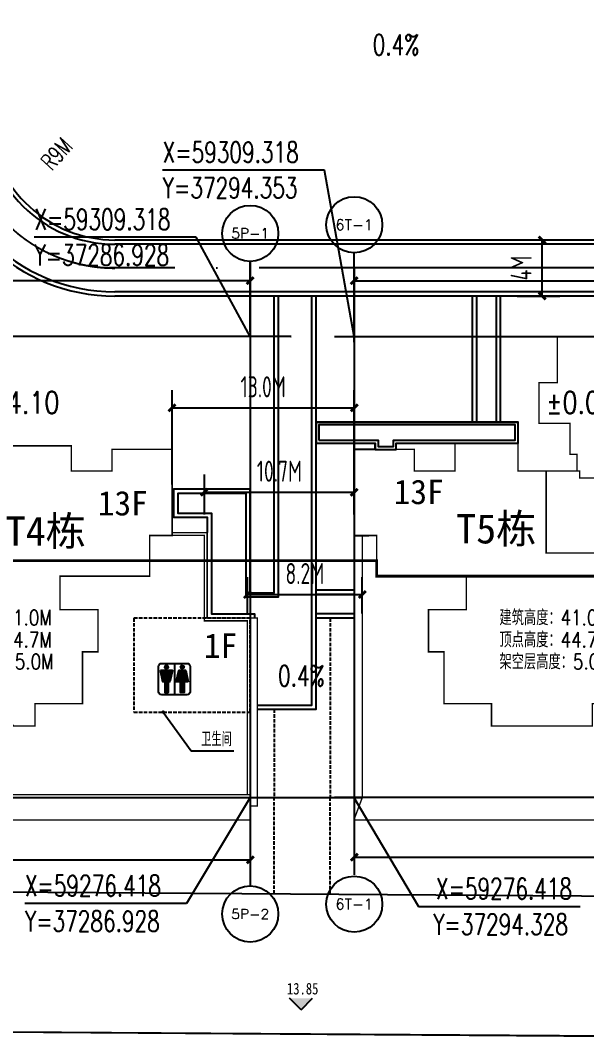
# Model space of a CAD drawing. Extents: x 37173252 to 74842692, y 59158332 to 118813339.
# Drawn here: x 37270520 to 37310942, y 59259071 to 59331882 of the extents above; entities that cross this region are included whole.
import ezdxf
from ezdxf.enums import TextEntityAlignment as Align

# ---------------------------------------------------------------- set-up
doc = ezdxf.new("R2010")
doc.units = 0
doc.header["$LTSCALE"] = 1000
doc.header["$MEASUREMENT"] = 0
for name, pattern in [('ACAD_ISO04W100', [30, 24, -3, 0, -3]), ('DASH', [0.35, 0.25, -0.1]), ('DOTE', [2.42, 2, -0.2, 0.02, -0.2])]:
    doc.linetypes.add(name, pattern=pattern)
for name, color, linetype in [('-1-500室外标高', 4, 'Continuous'), ('@YL', 2, 'Continuous'), ('Axis', 6, 'Continuous'), ('AXIS_TEXT', 7, 'Continuous'), ('DIM_COOR', 3, 'Continuous'), ('DIM_LEAD', 3, 'Continuous'), ('DIM_SYMB', 3, 'Continuous'), ('DL_道路中线_支路网_', 4, 'ACAD_ISO04W100'), ('DL_道路红线_干道网_', 6, 'Continuous'), ('DOTE', 16, 'Continuous'), ('PUB_DIM', 3, 'Continuous'), ('PUB_TEXT', 7, 'Continuous'), ('RMJM - P1 - P - 120-1$0$文字说明', 7, 'Continuous'), ('SHAPE', 161, 'Continuous'), ('YD_设施符号', 7, 'Continuous'), ('地下轮廓', 5, 'Continuous'), ('屋顶轮廓', 36, 'Continuous'), ('总图草图2013.08.27$0$花都地段2终极版总图、 - 副本$0$DL_道路红线_干道网_', 6, 'Continuous'), ('总图草图2013_08_27$0$花都地段2', 6, 'Continuous'), ('扑救面', 2, 'Continuous')]:
    doc.layers.add(name, color=color, linetype=linetype)
doc.styles.add('_TCH_AXIS', font='COMPLEX', dxfattribs={"bigfont": 'GBCBIG'})
doc.styles.add('_TCH_DIM', font='SIMPLEX', dxfattribs={"bigfont": 'GBCBIG'})
doc.styles.add('DIM_FONT', font='superos.shx', dxfattribs={"width": 0.8, "bigfont": 'haiwenzw.shx'})
doc.styles.add('DIMST', font='', dxfattribs={"width": 0.8})
doc.styles.add('RMJM - P1 - P - 120-1$0$RMJM_TEXT', font='arial.ttf', dxfattribs={"height": 2.5})
doc.styles.add('text_zheng', font='simplex.shx', dxfattribs={"width": 0.8, "bigfont": 'hztxt.shx'})
doc.styles.get('DIMST').set_extended_font_data('SimSun')
doc.dimstyles.new('DIMN500', dxfattribs={"dimscale": 5, "dimtxt": 300, "dimasz": 100, "dimexe": 250, "dimexo": 300, "dimgap": 150, "dimtad": 1, "dimdec": 0, "dimzin": 0, "dimdsep": 46, "dimtxsty": 'DIM_FONT', "dimblk": 'ARCHTICK', "dimcen": 0.09, "dimclrt": 7, "dimazin": 2, "dimtfac": 1, "dimtdec": 0, "dimtix": 1, "dimtmove": 2, "dimatfit": 3, "dimldrblk": 'ARCHTICK', "dimfxl": 0, "dimtolj": 1, "dimtzin": 0, "dimarcsym": 0})

# ---------------------------------------------------------------- blocks, each defined once
blk = doc.blocks.new('_ArchTick')
at = {"color": 0, "linetype": 'ByBlock', "const_width": 0.4}
blk.add_lwpolyline([(-0.5, -0.5), (0.5, 0.5)], dxfattribs=at)
blk = doc.blocks.new('*D171')
at = {"layer": 'Defpoints', "color": 0}
for p in [(211579, 62163), (222203, 62163), (222203, 29263)]:
    blk.add_point(p, dxfattribs=at)
at = {"layer": 'PUB_DIM', "color": 0, "lineweight": -2}
for p, q in [((220703, 62163), (210329, 62163)), ((211579, 29263), (211579, 62163)), ((220703, 29263), (210329, 29263))]:
    blk.add_line(p, q, dxfattribs=at)
at = {"layer": 'PUB_DIM', "color": 0, "lineweight": -2, "xscale": 500, "yscale": 500, "zscale": 500}
for p, rotation in [((211579, 62163), 90), ((211579, 29263), 270)]:
    blk.add_blockref('_ArchTick', p, dxfattribs=dict(at, rotation=rotation))
at = {"layer": 'PUB_DIM', "color": 7, "insert": (210079, 45713), "char_height": 1500, "attachment_point": 5, "rotation": 90, "style": 'DIM_FONT'}
blk.add_mtext('\\A1;32.9M', dxfattribs=at)
blk = doc.blocks.new('*D172')
at = {"layer": 'Defpoints', "color": 0}
for p in [(262033, 66156), (213933, 60997), (262033, 60997)]:
    blk.add_point(p, dxfattribs=at)
at = {"layer": 'PUB_DIM', "color": 0, "lineweight": -2}
for p, q in [((213933, 62497), (213933, 67406)), ((262033, 62497), (262033, 67406)), ((213933, 66156), (262033, 66156))]:
    blk.add_line(p, q, dxfattribs=at)
at = {"layer": 'PUB_DIM', "color": 0, "lineweight": -2, "xscale": 500, "yscale": 500, "zscale": 500, "rotation": 180}
blk.add_blockref('_ArchTick', (213933, 66156), dxfattribs=at)
at = {"layer": 'PUB_DIM', "color": 0, "lineweight": -2, "xscale": 500, "yscale": 500, "zscale": 500}
blk.add_blockref('_ArchTick', (262033, 66156), dxfattribs=at)
at = {"layer": 'PUB_DIM', "color": 7, "insert": (237983, 67656), "char_height": 1500, "attachment_point": 5, "style": 'DIM_FONT'}
blk.add_mtext('\\A1;48.1M', dxfattribs=at)
blk = doc.blocks.new('*D173')
at = {"layer": 'Defpoints', "color": 0}
for p in [(213933, 29520), (262033, 29520), (262033, 24814)]:
    blk.add_point(p, dxfattribs=at)
at = {"layer": 'PUB_DIM', "color": 0, "lineweight": -2}
for p, q in [((213933, 28020), (213933, 23564)), ((262033, 28020), (262033, 23564)), ((213933, 24814), (262033, 24814))]:
    blk.add_line(p, q, dxfattribs=at)
at = {"layer": 'PUB_DIM', "color": 0, "lineweight": -2, "xscale": 500, "yscale": 500, "zscale": 500, "rotation": 180}
blk.add_blockref('_ArchTick', (213933, 24814), dxfattribs=at)
at = {"layer": 'PUB_DIM', "color": 0, "lineweight": -2, "xscale": 500, "yscale": 500, "zscale": 500}
blk.add_blockref('_ArchTick', (262033, 24814), dxfattribs=at)
at = {"layer": 'PUB_DIM', "color": 7, "insert": (237983, 26314), "char_height": 1500, "attachment_point": 5, "style": 'DIM_FONT'}
blk.add_mtext('\\A1;48.1M', dxfattribs=at)
blk = doc.blocks.new('*D228')
at = {"layer": 'Defpoints', "color": 0}
for p in [(365245, 62597), (295535, 56713), (365245, 56713)]:
    blk.add_point(p, dxfattribs=at)
at = {"layer": 'PUB_DIM', "color": 0, "lineweight": -2}
for p, q in [((295535, 58213), (295535, 63847)), ((365245, 58213), (365245, 63847)), ((295535, 62597), (365245, 62597))]:
    blk.add_line(p, q, dxfattribs=at)
at = {"layer": 'PUB_DIM', "color": 0, "lineweight": -2, "xscale": 500, "yscale": 500, "zscale": 500, "rotation": 180}
blk.add_blockref('_ArchTick', (295535, 62597), dxfattribs=at)
at = {"layer": 'PUB_DIM', "color": 0, "lineweight": -2, "xscale": 500, "yscale": 500, "zscale": 500}
blk.add_blockref('_ArchTick', (365245, 62597), dxfattribs=at)
at = {"layer": 'PUB_DIM', "color": 7, "insert": (330390, 64097), "char_height": 1500, "attachment_point": 5, "style": 'DIM_FONT'}
blk.add_mtext('\\A1;69.7M', dxfattribs=at)
blk = doc.blocks.new('*D229')
at = {"layer": 'Defpoints', "color": 0}
for p in [(295535, 30431), (365245, 30431), (365245, 21455)]:
    blk.add_point(p, dxfattribs=at)
at = {"layer": 'PUB_DIM', "color": 0, "lineweight": -2}
for p, q in [((295535, 28931), (295535, 20205)), ((365245, 28931), (365245, 20205)), ((295535, 21455), (365245, 21455))]:
    blk.add_line(p, q, dxfattribs=at)
at = {"layer": 'PUB_DIM', "color": 0, "lineweight": -2, "xscale": 500, "yscale": 500, "zscale": 500, "rotation": 180}
blk.add_blockref('_ArchTick', (295535, 21455), dxfattribs=at)
at = {"layer": 'PUB_DIM', "color": 0, "lineweight": -2, "xscale": 500, "yscale": 500, "zscale": 500}
blk.add_blockref('_ArchTick', (365245, 21455), dxfattribs=at)
at = {"layer": 'PUB_DIM', "color": 7, "insert": (330390, 22955), "char_height": 1500, "attachment_point": 5, "style": 'DIM_FONT'}
blk.add_mtext('\\A1;69.7M', dxfattribs=at)
blk = doc.blocks.new('*D230')
at = {"layer": 'Defpoints', "color": 0}
for p in [(359250, 58611), (367983, 58611), (359250, 25711)]:
    blk.add_point(p, dxfattribs=at)
at = {"layer": 'PUB_DIM', "color": 0, "lineweight": -2}
for p, q in [((360750, 58611), (369233, 58611)), ((367983, 25711), (367983, 58611)), ((360750, 25711), (369233, 25711))]:
    blk.add_line(p, q, dxfattribs=at)
at = {"layer": 'PUB_DIM', "color": 0, "lineweight": -2, "xscale": 500, "yscale": 500, "zscale": 500}
for p, rotation in [((367983, 58611), 90), ((367983, 25711), 270)]:
    blk.add_blockref('_ArchTick', p, dxfattribs=dict(at, rotation=rotation))
at = {"layer": 'PUB_DIM', "color": 7, "insert": (366483, 42161), "char_height": 1500, "attachment_point": 5, "rotation": 90, "style": 'DIM_FONT'}
blk.add_mtext('\\A1;32.9M', dxfattribs=at)
blk = doc.blocks.new('T4lkx')
at = {"layer": 'SHAPE', "const_width": 100}
for points in [[(239896, 104740), (236496, 104740), (236496, 107940), (236496, 108440), (235396, 108440), (235396, 111440), (238096, 111440), (238096, 114040), (238596, 114040), (238596, 114940), (233996, 114940), (233996, 113190), (229496, 113190), (229496, 114940), (226396, 114940), (226396, 113390), (222096, 113390), (222096, 119540), (223696, 119540), (223696, 122440), (231596, 122440), (231596, 124740), (228696, 124740), (228696, 127440), (228696, 127640), (229996, 127640), (229996, 130940), (232896, 130940), (232896, 132340), (239496, 132340), (239496, 130940), (242396, 130940), (242396, 128140), (242396, 127640), (243696, 127640), (243696, 124740), (241496, 124740), (241496, 122340), (240996, 122340), (240996, 121340), (245196, 121340), (245196, 123140), (249696, 123140), (249696, 121340), (252596, 121340), (252596, 122890), (256896, 122890), (256896, 116740), (255296, 116740), (255296, 113840), (248896, 113840), (248896, 111440), (251596, 111440), (251596, 108640), (251596, 108440), (250496, 108440), (250496, 104740), (247096, 104740), (247096, 103140), (239896, 103140)], [(240796, 121340), (240796, 120840), (235996, 120840), (235996, 114940), (238796, 114940), (238796, 115490), (243196, 115490), (243196, 121340)]]:
    blk.add_lwpolyline(points, close=True, dxfattribs=at)
at = {"layer": 'SHAPE'}
for points in [[(256898, 116952, 100, 100, 0), (259398, 116952, 100, 100, 0), (259398, 110852, 100, 100, 0), (262971, 110852, 100, 100, 0), (262971, 97440, 100, 100, 0), (262471, 97440, 100, 100, 0), (262471, 96440, 100, 100, 0), (214371, 96440, 100, 100, 0), (214371, 112440, 100, 100, 0), (220496, 112440, 100, 100, 0), (220496, 119540, 100, 100, 0), (222096, 119540, 0, 0, 0)], [(256898, 116752, 100, 100, 0), (259198, 116752, 100, 100, 0), (259198, 110652, 100, 100, 0), (262271, 110652, 100, 100, 0), (262271, 98240, 100, 100, 0), (214571, 98240, 100, 100, 0), (214571, 110640, 100, 100, 0), (222296, 110640, 100, 100, 0), (222296, 113390, 0, 0, 0)]]:
    blk.add_lwpolyline(points, format="xyseb", dxfattribs=at)
at = {"layer": 'SHAPE', "const_width": 100}
for points in [[(220496, 112440), (222296, 110640)], [(262271, 98240), (262471, 98240), (262471, 97440)]]:
    blk.add_lwpolyline(points, dxfattribs=at)
blk = doc.blocks.new('T5T6lkx')
at = {"layer": 'SHAPE', "const_width": 100}
for points in [[(319577, 123888), (312977, 123888), (312977, 122488), (310077, 122488), (310077, 119188), (308777, 119188), (308777, 116288), (310977, 116288), (310977, 114088), (311477, 114088), (311477, 112888), (307277, 112888), (307277, 114888), (302777, 114888), (302777, 112888), (299877, 112888), (299877, 114438), (295577, 114438), (295577, 108288), (297177, 108288), (297177, 105388), (303577, 105388), (303577, 102988), (300877, 102988), (300877, 99988), (301977, 99988), (301977, 96288), (305377, 96288), (305377, 94688), (312577, 94688), (312577, 96288), (315977, 96288), (315977, 99988), (317077, 99988), (317077, 102988), (314377, 102988), (314377, 105588), (313877, 105588), (313877, 106488), (318477, 106488), (318477, 104738), (322977, 104738), (322977, 106488), (326077, 106488), (326077, 104938), (330377, 104938), (330377, 111088), (328777, 111088), (328777, 113988), (320877, 113988), (320877, 116288), (323777, 116288), (323777, 119188), (322477, 119188), (322477, 122488), (319577, 122488)], [(347887, 123888), (341287, 123888), (341287, 122488), (338387, 122488), (338387, 119188), (337087, 119188), (337087, 116288), (339987, 116288), (339987, 113988), (332087, 113988), (332087, 111088), (330487, 111088), (330487, 104938), (334787, 104938), (334787, 106488), (337887, 106488), (337887, 104738), (342387, 104738), (342387, 106488), (346987, 106488), (346987, 105588), (346487, 105588), (346487, 102988), (343787, 102988), (343787, 99988), (344887, 99988), (344887, 96288), (348287, 96288), (348287, 94688), (355487, 94688), (355487, 96288), (358887, 96288), (358887, 99988), (359987, 99988), (359987, 102988), (357287, 102988), (357287, 105388), (363687, 105388), (363687, 108288), (365287, 108288), (365287, 114438), (360987, 114438), (360987, 112888), (358087, 112888), (358087, 114888), (353587, 114888), (353587, 112888), (350487, 112888), (350487, 114288), (349887, 114288), (349887, 116288), (352087, 116288), (352087, 119188), (350787, 119188), (350787, 122488), (347887, 122488)], [(313677, 107038), (313677, 106488), (316477, 106488), (316477, 112388), (311677, 112388), (311677, 112888), (309277, 112888), (309277, 107038)]]:
    blk.add_lwpolyline(points, close=True, dxfattribs=at)
for points in [[(350787, 122159), (369071, 122159), (366739, 87987), (295552, 87987), (295552, 107788), (295577, 107788), (295577, 108288)], [(295552, 87987), (296152, 89587), (365245, 89587), (367435, 121688), (350787, 121688)], [(350487, 112888), (350487, 114288), (349187, 114288), (349187, 112388), (344387, 112388), (344387, 106488), (347187, 106488), (347187, 107038), (351587, 107038), (351587, 112888), (350487, 112888)], [(296152, 89587), (296152, 108288)], [(365287, 89588), (366739, 87987)]]:
    blk.add_lwpolyline(points, dxfattribs=at)
blk = doc.blocks.new('gjwz')
at = {"color": 251, "linetype": 'DASH'}
blk.add_lwpolyline([(35742419, 59282518), (35750719, 59282518), (35750719, 59289218), (35742419, 59289218)], close=True, dxfattribs=at)
blk = doc.blocks.new('*U64')
at = {"layer": 'YD_设施符号', "linetype": 'Continuous'}
for p, q in [((48778.61, 60317.96), (48778.24, 60317.09)), ((48778.24, 60317.09), (48778.24, 60317.09)), ((48778.24, 60317.09), (48778.24, 60317.09)), ((48778.24, 60317.09), (48778.24, 60317.09)), ((48778.24, 60317.09), (48778.61, 60316.22)), ((48779.48, 60318.33), (48778.61, 60317.97)), ((48778.61, 60317.97), (48778.61, 60317.97)), ((48778.61, 60317.97), (48778.61, 60317.96)), ((48778.61, 60317.96), (48778.61, 60317.96)), ((48780.35, 60317.97), (48779.48, 60318.33)), ((48780.35, 60317.97), (48780.35, 60317.97)), ((48780.35, 60317.97), (48780.35, 60317.96)), ((48780.35, 60317.96), (48780.35, 60317.96)), ((48780.35, 60317.96), (48780.72, 60317.09)), ((48780.72, 60317.09), (48780.36, 60316.22)), ((48780.72, 60317.09), (48780.72, 60317.09)), ((48780.72, 60317.09), (48780.72, 60317.09)), ((48780.72, 60317.09), (48780.72, 60317.09)), ((48789.85, 60317.96), (48789.49, 60317.09)), ((48789.49, 60317.09), (48789.49, 60317.09)), ((48789.49, 60317.09), (48789.49, 60317.09)), ((48789.49, 60317.09), (48789.49, 60317.09)), ((48789.49, 60317.09), (48789.85, 60316.22)), ((48790.73, 60318.33), (48789.85, 60317.97)), ((48789.85, 60317.97), (48789.85, 60317.97)), ((48789.85, 60317.97), (48789.85, 60317.96)), ((48789.85, 60317.96), (48789.85, 60317.96)), ((48790.73, 60318.33), (48790.73, 60318.33)), ((48790.73, 60318.33), (48790.73, 60318.33)), ((48790.73, 60318.33), (48791.6, 60317.97)), ((48791.6, 60317.97), (48791.6, 60317.97)), ((48791.6, 60317.97), (48791.6, 60317.96)), ((48791.6, 60317.96), (48791.6, 60317.96)), ((48791.6, 60317.96), (48791.97, 60317.09)), ((48791.96, 60317.09), (48791.6, 60316.22)), ((48791.97, 60317.09), (48791.96, 60317.09)), ((48791.96, 60317.09), (48791.96, 60317.09)), ((48791.97, 60317.09), (48791.97, 60317.09)), ((48783.77, 60314.56), (48775.18, 60314.56)), ((48775.18, 60314.56), (48776.96, 60306.69)), ((48778.61, 60316.22), (48778.61, 60316.22)), ((48778.61, 60316.22), (48778.61, 60316.22)), ((48778.61, 60316.22), (48778.61, 60316.22)), ((48778.61, 60316.22), (48779.48, 60315.85)), ((48780.35, 60316.22), (48779.48, 60315.85)), ((48779.48, 60315.85), (48779.48, 60315.85)), ((48779.48, 60315.85), (48779.48, 60315.85)), ((48780.36, 60316.22), (48780.35, 60316.22)), ((48780.35, 60316.22), (48780.35, 60316.22)), ((48780.36, 60316.22), (48780.36, 60316.22)), ((48783.77, 60314.56), (48781.97, 60306.69)), ((48783.77, 60314.56), (48783.77, 60314.56)), ((48788.24, 60314.56), (48786.44, 60306.69)), ((48793.25, 60314.56), (48788.24, 60314.56)), ((48788.24, 60314.56), (48788.24, 60314.56)), ((48788.24, 60314.56), (48788.24, 60314.56)), ((48789.85, 60316.22), (48789.85, 60316.22)), ((48789.85, 60316.22), (48789.86, 60316.22)), ((48789.86, 60316.22), (48789.86, 60316.22)), ((48790.73, 60315.85), (48789.86, 60316.22)), ((48791.6, 60316.22), (48790.73, 60315.85)), ((48791.6, 60316.22), (48791.6, 60316.22)), ((48791.6, 60316.22), (48791.6, 60316.22)), ((48791.6, 60316.22), (48791.6, 60316.22)), ((48793.25, 60314.56), (48793.25, 60314.56)), ((48793.25, 60314.56), (48793.25, 60314.56)), ((48793.25, 60314.56), (48793.25, 60314.56)), ((48793.25, 60314.56), (48795.03, 60306.69)), ((48776.96, 60306.69), (48776.96, 60306.69)), ((48776.96, 60306.69), (48776.96, 60306.69)), ((48776.96, 60306.69), (48776.96, 60306.69)), ((48776.96, 60306.69), (48776.96, 60306.69)), ((48776.96, 60306.69), (48776.96, 60306.69)), ((48776.96, 60306.69), (48776.96, 60306.69)), ((48778.18, 60306.69), (48776.96, 60306.69)), ((48776.96, 60306.69), (48776.96, 60306.69)), ((48780.75, 60306.69), (48778.18, 60306.69)), ((48780.75, 60306.69), (48778.18, 60306.69)), ((48778.18, 60306.69), (48778.18, 60306.69)), ((48778.18, 60306.69), (48778.19, 60298.89)), ((48781.97, 60306.69), (48780.75, 60306.69)), ((48780.75, 60306.69), (48780.75, 60306.69)), ((48780.75, 60306.69), (48780.75, 60306.69)), ((48780.75, 60306.69), (48780.75, 60298.89)), ((48781.97, 60306.69), (48781.97, 60306.69)), ((48781.97, 60306.69), (48781.97, 60306.69)), ((48781.97, 60306.69), (48781.97, 60306.69)), ((48781.97, 60306.69), (48781.97, 60306.69)), ((48786.44, 60306.69), (48786.44, 60306.69)), ((48786.44, 60306.69), (48786.44, 60306.69)), ((48789.46, 60306.69), (48786.44, 60306.69)), ((48786.44, 60306.69), (48786.44, 60306.69)), ((48792.03, 60306.69), (48789.46, 60306.69)), ((48789.46, 60306.69), (48789.46, 60306.69)), ((48789.46, 60306.69), (48789.46, 60306.69)), ((48789.46, 60306.69), (48789.46, 60306.69)), ((48789.46, 60306.69), (48789.46, 60306.69)), ((48789.46, 60306.69), (48789.46, 60306.69)), ((48789.46, 60306.69), (48789.46, 60298.89)), ((48795.03, 60306.69), (48792.03, 60306.69)), ((48792.03, 60306.69), (48792.03, 60306.69)), ((48792.03, 60306.69), (48792.03, 60306.69)), ((48792.03, 60306.69), (48792.03, 60306.69)), ((48792.03, 60306.69), (48792.03, 60306.69)), ((48792.03, 60306.69), (48792.03, 60306.69)), ((48792.03, 60306.69), (48792.03, 60298.89)), ((48778.19, 60298.89), (48778.19, 60298.88)), ((48778.19, 60298.88), (48778.19, 60298.88)), ((48780.75, 60298.88), (48778.19, 60298.88)), ((48778.19, 60298.88), (48778.19, 60298.88)), ((48780.75, 60298.89), (48780.75, 60298.88)), ((48780.75, 60298.88), (48780.75, 60298.88)), ((48792.03, 60298.89), (48789.46, 60298.88)), ((48789.46, 60298.88), (48789.46, 60298.89))]:
    blk.add_line(p, q, dxfattribs=at)
for points in [[(48778.61, 60317.96), (48778.24, 60317.09), (48780.72, 60317.09)], [(48778.24, 60317.09), (48778.24, 60317.09), (48780.72, 60317.09)], [(48778.24, 60317.09), (48778.24, 60317.09), (48780.72, 60317.09)], [(48778.24, 60317.09), (48778.24, 60317.09), (48780.72, 60317.09)], [(48778.24, 60317.09), (48778.61, 60316.22), (48780.36, 60316.22)], [(48779.48, 60318.33), (48778.61, 60317.97), (48780.35, 60317.97)], [(48778.61, 60317.97), (48778.61, 60317.97), (48780.35, 60317.97)], [(48778.61, 60317.97), (48778.61, 60317.96), (48780.35, 60317.96)], [(48778.61, 60317.96), (48778.61, 60317.96), (48780.35, 60317.96)], [(48789.85, 60317.96), (48789.49, 60317.09), (48791.97, 60317.09)], [(48789.49, 60317.09), (48789.49, 60317.09), (48791.97, 60317.09)], [(48789.49, 60317.09), (48789.49, 60317.09), (48791.96, 60317.09)], [(48789.49, 60317.09), (48789.49, 60317.09), (48791.96, 60317.09)], [(48789.49, 60317.09), (48789.85, 60316.22), (48791.6, 60316.22)], [(48790.73, 60318.33), (48789.85, 60317.97), (48791.6, 60317.97)], [(48789.85, 60317.97), (48789.85, 60317.97), (48791.6, 60317.97)], [(48789.85, 60317.97), (48789.85, 60317.96), (48791.6, 60317.96)], [(48789.85, 60317.96), (48789.85, 60317.96), (48791.6, 60317.96)], [(48790.73, 60318.33), (48790.73, 60318.33), (48790.73, 60318.33)], [(48783.77, 60314.56), (48775.18, 60314.56), (48783.77, 60314.56)], [(48775.18, 60314.56), (48776.96, 60306.69), (48781.97, 60306.69)], [(48778.61, 60316.22), (48778.61, 60316.22), (48780.36, 60316.22)], [(48778.61, 60316.22), (48778.61, 60316.22), (48780.35, 60316.22)], [(48778.61, 60316.22), (48778.61, 60316.22), (48780.35, 60316.22)], [(48778.61, 60316.22), (48779.48, 60315.85), (48779.48, 60315.85)], [(48788.24, 60314.56), (48786.44, 60306.69), (48795.03, 60306.69)], [(48793.25, 60314.56), (48788.24, 60314.56), (48793.25, 60314.56)], [(48788.24, 60314.56), (48788.24, 60314.56), (48793.25, 60314.56)], [(48788.24, 60314.56), (48788.24, 60314.56), (48793.25, 60314.56)], [(48789.85, 60316.22), (48789.85, 60316.22), (48791.6, 60316.22)], [(48789.85, 60316.22), (48789.86, 60316.22), (48791.6, 60316.22)], [(48789.86, 60316.22), (48789.86, 60316.22), (48791.6, 60316.22)], [(48776.96, 60306.69), (48776.96, 60306.69), (48781.97, 60306.69)], [(48776.96, 60306.69), (48776.96, 60306.69), (48781.97, 60306.69)], [(48776.96, 60306.69), (48776.96, 60306.69), (48781.97, 60306.69)], [(48776.96, 60306.69), (48776.96, 60306.69), (48781.97, 60306.69)], [(48776.96, 60306.69), (48776.96, 60306.69), (48780.75, 60306.69)], [(48776.96, 60306.69), (48776.96, 60306.69), (48778.18, 60306.69)], [(48780.75, 60306.69), (48778.18, 60306.69), (48780.75, 60306.69)], [(48778.18, 60306.69), (48778.18, 60306.69), (48780.75, 60306.69)], [(48778.18, 60306.69), (48778.19, 60298.89), (48780.75, 60298.89)], [(48786.44, 60306.69), (48786.44, 60306.69), (48792.03, 60306.69)], [(48786.44, 60306.69), (48786.44, 60306.69), (48789.46, 60306.69)], [(48792.03, 60306.69), (48789.46, 60306.69), (48792.03, 60306.69)], [(48789.46, 60306.69), (48789.46, 60306.69), (48792.03, 60306.69)], [(48789.46, 60306.69), (48789.46, 60306.69), (48792.03, 60306.69)], [(48789.46, 60306.69), (48789.46, 60306.69), (48792.03, 60306.69)], [(48789.46, 60306.69), (48789.46, 60306.69), (48792.03, 60306.69)], [(48789.46, 60306.69), (48789.46, 60306.69), (48792.03, 60306.69)], [(48789.46, 60306.69), (48789.46, 60298.89), (48792.03, 60298.89)], [(48778.19, 60298.89), (48778.19, 60298.88), (48780.75, 60298.88)], [(48778.19, 60298.88), (48778.19, 60298.88), (48780.75, 60298.88)]]:
    blk.add_solid(points, dxfattribs=at)
at = {"layer": 'YD_设施符号', "linetype": 'Continuous', "extrusion": (0, 0, -1)}
for points in [[(-48778.24, 60317.09), (-48780.72, 60317.09), (-48780.72, 60317.09)], [(-48778.24, 60317.09), (-48780.72, 60317.09), (-48780.72, 60317.09)], [(-48778.24, 60317.09), (-48780.72, 60317.09), (-48780.72, 60317.09)], [(-48778.24, 60317.09), (-48780.72, 60317.09), (-48780.36, 60316.22)], [(-48778.61, 60317.97), (-48780.35, 60317.97), (-48780.35, 60317.97)], [(-48778.61, 60317.97), (-48780.35, 60317.97), (-48780.35, 60317.96)], [(-48778.61, 60317.96), (-48780.35, 60317.96), (-48780.35, 60317.96)], [(-48778.61, 60317.96), (-48780.35, 60317.96), (-48780.72, 60317.09)], [(-48789.49, 60317.09), (-48791.97, 60317.09), (-48791.97, 60317.09)], [(-48789.49, 60317.09), (-48791.97, 60317.09), (-48791.96, 60317.09)], [(-48789.49, 60317.09), (-48791.96, 60317.09), (-48791.96, 60317.09)], [(-48789.49, 60317.09), (-48791.96, 60317.09), (-48791.6, 60316.22)], [(-48789.85, 60317.97), (-48791.6, 60317.97), (-48791.6, 60317.97)], [(-48789.85, 60317.97), (-48791.6, 60317.97), (-48791.6, 60317.96)], [(-48789.85, 60317.96), (-48791.6, 60317.96), (-48791.6, 60317.96)], [(-48789.85, 60317.96), (-48791.6, 60317.96), (-48791.97, 60317.09)], [(-48790.73, 60318.33), (-48790.73, 60318.33), (-48791.6, 60317.97)], [(-48775.18, 60314.56), (-48783.77, 60314.56), (-48781.97, 60306.69)], [(-48778.61, 60316.22), (-48780.36, 60316.22), (-48780.36, 60316.22)], [(-48778.61, 60316.22), (-48780.36, 60316.22), (-48780.35, 60316.22)], [(-48778.61, 60316.22), (-48780.35, 60316.22), (-48780.35, 60316.22)], [(-48778.61, 60316.22), (-48780.35, 60316.22), (-48779.48, 60315.85)], [(-48779.48, 60315.85), (-48779.48, 60315.85), (-48779.48, 60315.85)], [(-48788.24, 60314.56), (-48793.25, 60314.56), (-48793.25, 60314.56)], [(-48788.24, 60314.56), (-48793.25, 60314.56), (-48793.25, 60314.56)], [(-48788.24, 60314.56), (-48793.25, 60314.56), (-48795.03, 60306.69)], [(-48789.85, 60316.22), (-48791.6, 60316.22), (-48791.6, 60316.22)], [(-48789.85, 60316.22), (-48791.6, 60316.22), (-48791.6, 60316.22)], [(-48789.86, 60316.22), (-48791.6, 60316.22), (-48791.6, 60316.22)], [(-48789.86, 60316.22), (-48791.6, 60316.22), (-48790.73, 60315.85)], [(-48776.96, 60306.69), (-48781.97, 60306.69), (-48781.97, 60306.69)], [(-48776.96, 60306.69), (-48781.97, 60306.69), (-48781.97, 60306.69)], [(-48776.96, 60306.69), (-48781.97, 60306.69), (-48781.97, 60306.69)], [(-48776.96, 60306.69), (-48781.97, 60306.69), (-48781.97, 60306.69)], [(-48776.96, 60306.69), (-48781.97, 60306.69), (-48780.75, 60306.69)], [(-48776.96, 60306.69), (-48780.75, 60306.69), (-48778.18, 60306.69)], [(-48776.96, 60306.69), (-48778.18, 60306.69), (-48776.96, 60306.69)], [(-48778.18, 60306.69), (-48780.75, 60306.69), (-48780.75, 60306.69)], [(-48778.18, 60306.69), (-48780.75, 60306.69), (-48780.75, 60298.89)], [(-48786.44, 60306.69), (-48795.03, 60306.69), (-48792.03, 60306.69)], [(-48786.44, 60306.69), (-48792.03, 60306.69), (-48789.46, 60306.69)], [(-48786.44, 60306.69), (-48789.46, 60306.69), (-48786.44, 60306.69)], [(-48789.46, 60306.69), (-48792.03, 60306.69), (-48792.03, 60306.69)], [(-48789.46, 60306.69), (-48792.03, 60306.69), (-48792.03, 60306.69)], [(-48789.46, 60306.69), (-48792.03, 60306.69), (-48792.03, 60306.69)], [(-48789.46, 60306.69), (-48792.03, 60306.69), (-48792.03, 60306.69)], [(-48789.46, 60306.69), (-48792.03, 60306.69), (-48792.03, 60306.69)], [(-48789.46, 60306.69), (-48792.03, 60306.69), (-48792.03, 60298.89)], [(-48792.03, 60306.69), (-48792.03, 60306.69), (-48792.03, 60306.69)], [(-48778.19, 60298.89), (-48780.75, 60298.89), (-48780.75, 60298.88)], [(-48778.19, 60298.88), (-48780.75, 60298.88), (-48780.75, 60298.88)], [(-48778.19, 60298.88), (-48780.75, 60298.88), (-48778.19, 60298.88)], [(-48789.46, 60298.89), (-48792.03, 60298.89), (-48789.46, 60298.88)]]:
    blk.add_solid(points, dxfattribs=at)
blk = doc.blocks.new('*D65')
at = {"layer": 'Defpoints', "color": 0}
for p in [(37294357, 59298201), (37283655, 59295130), (37294353, 59295118)]:
    blk.add_point(p, dxfattribs=at)
at = {"layer": 'PUB_DIM', "color": 0, "lineweight": -2}
for p, q in [((37283657, 59296630), (37283660, 59299463)), ((37294355, 59296618), (37294358, 59299451)), ((37283659, 59298213), (37294357, 59298201))]:
    blk.add_line(p, q, dxfattribs=at)
at = {"layer": 'PUB_DIM', "color": 0, "lineweight": -2, "xscale": 500, "yscale": 500, "zscale": 500}
for p, rotation in [((37283659, 59298213), 179.9374233660427), ((37294357, 59298201), 359.9374233660427)]:
    blk.add_blockref('_ArchTick', p, dxfattribs=dict(at, rotation=rotation))
at = {"layer": 'PUB_DIM', "color": 7, "insert": (37289009, 59299707), "char_height": 1500, "attachment_point": 5, "rotation": 359.93742, "style": 'DIM_FONT'}
blk.add_mtext('\\A1;10.7M', dxfattribs=at)
blk = doc.blocks.new('*D66')
at = {"layer": 'Defpoints', "color": 0}
for p in [(37294928, 59290905), (37286728, 59288056), (37294928, 59288056)]:
    blk.add_point(p, dxfattribs=at)
at = {"layer": 'PUB_DIM', "color": 0, "lineweight": -2}
for p, q in [((37286728, 59289556), (37286728, 59292155)), ((37294928, 59289556), (37294928, 59292155)), ((37286728, 59290905), (37294928, 59290905))]:
    blk.add_line(p, q, dxfattribs=at)
at = {"layer": 'PUB_DIM', "color": 0, "lineweight": -2, "xscale": 500, "yscale": 500, "zscale": 500, "rotation": 180}
blk.add_blockref('_ArchTick', (37286728, 59290905), dxfattribs=at)
at = {"layer": 'PUB_DIM', "color": 0, "lineweight": -2, "xscale": 500, "yscale": 500, "zscale": 500}
blk.add_blockref('_ArchTick', (37294928, 59290905), dxfattribs=at)
at = {"layer": 'PUB_DIM', "color": 7, "insert": (37290828, 59292405), "char_height": 1500, "attachment_point": 5, "style": 'DIM_FONT'}
blk.add_mtext('\\A1;8.2M', dxfattribs=at)
blk = doc.blocks.new('*D122')
at = {"layer": 'Defpoints', "color": 0}
for p in [(37294353, 59304232), (37281353, 59297262), (37294353, 59297262)]:
    blk.add_point(p, dxfattribs=at)
at = {"layer": 'PUB_DIM', "color": 0, "lineweight": -2}
for p, q in [((37281353, 59298762), (37281353, 59305482)), ((37294353, 59298762), (37294353, 59305482)), ((37281353, 59304232), (37294353, 59304232))]:
    blk.add_line(p, q, dxfattribs=at)
at = {"layer": 'PUB_DIM', "color": 0, "lineweight": -2, "xscale": 500, "yscale": 500, "zscale": 500, "rotation": 180}
blk.add_blockref('_ArchTick', (37281353, 59304232), dxfattribs=at)
at = {"layer": 'PUB_DIM', "color": 0, "lineweight": -2, "xscale": 500, "yscale": 500, "zscale": 500}
blk.add_blockref('_ArchTick', (37294353, 59304232), dxfattribs=at)
at = {"layer": 'PUB_DIM', "color": 7, "insert": (37287853, 59305732), "char_height": 1500, "attachment_point": 5, "style": 'DIM_FONT'}
blk.add_mtext('\\A1;13.0M', dxfattribs=at)
blk = doc.blocks.new('*D124')
at = {"layer": 'Defpoints', "color": 0}
for p in [(37267673, 59281545), (37271553, 59281518), (37271405, 59259817)]:
    blk.add_point(p, dxfattribs=at)
at = {"layer": 'PUB_DIM', "color": 0, "lineweight": -2}
for p, q in [((37270053, 59281529), (37266423, 59281553)), ((37267525, 59259844), (37267673, 59281545)), ((37269905, 59259828), (37266275, 59259852))]:
    blk.add_line(p, q, dxfattribs=at)
at = {"layer": 'PUB_DIM', "color": 0, "lineweight": -2, "xscale": 500, "yscale": 500, "zscale": 500}
for p, rotation in [((37267673, 59281545), 89.6092021928025), ((37267525, 59259844), 269.6092021928025)]:
    blk.add_blockref('_ArchTick', p, dxfattribs=dict(at, rotation=rotation))
at = {"layer": 'PUB_DIM', "color": 7, "insert": (37266099, 59270704), "char_height": 1500, "attachment_point": 5, "rotation": 89.6092, "style": 'DIM_FONT'}
blk.add_mtext('\\A1;21.7M', dxfattribs=at)
blk = doc.blocks.new('*D140')
at = {"layer": 'Defpoints', "color": 0}
for p in [(37304490, 59316210), (37307770, 59316210), (37304490, 59312210)]:
    blk.add_point(p, dxfattribs=at)
at = {"layer": 'PUB_DIM', "color": 0, "lineweight": -2}
for p, q in [((37305990, 59316210), (37309020, 59316210)), ((37307770, 59312210), (37307770, 59316210)), ((37305990, 59312210), (37309020, 59312210))]:
    blk.add_line(p, q, dxfattribs=at)
at = {"layer": 'PUB_DIM', "color": 0, "lineweight": -2, "xscale": 500, "yscale": 500, "zscale": 500}
for p, rotation in [((37307770, 59316210), 90), ((37307770, 59312210), 270)]:
    blk.add_blockref('_ArchTick', p, dxfattribs=dict(at, rotation=rotation))
at = {"layer": 'PUB_DIM', "color": 7, "insert": (37306270, 59314210), "char_height": 1500, "attachment_point": 5, "rotation": 90, "style": 'DIM_FONT'}
blk.add_mtext('\\A1;4M', dxfattribs=at)
blk = doc.blocks.new('gdzh')
at = {"layer": 'PUB_TEXT', "style": 'text_zheng', "width": 0.8}
for s, p in [('建筑高度：41.0M', (37262343, 59367742)), ('顶点高度：44.7M', (37262343, 59366162)), ('架空层高度：5.0M', (37262343, 59364600))]:
    blk.add_text(s, height=1093.1, dxfattribs=at).set_placement(p)
blk = doc.blocks.new('T4dwzx')
at = {"layer": 'Axis'}
for p, q in [((213932.7, 64369), (213932.7, 67572.2)), ((262032.7, 64369), (262032.7, 67572.2))]:
    blk.add_line(p, q, dxfattribs=at)
at = {"layer": 'DOTE', "linetype": 'DOTE', "ltscale": 1000}
for p, q in [((213932.7, 67528), (213932.7, 22953)), ((262032.7, 67528), (262032.7, 22953)), ((264967.2, 62163.4), (209917.1, 62163.4)), ((209917.1, 29263.4), (264967.2, 29263.4))]:
    blk.add_line(p, q, dxfattribs=at)
at = {"layer": 'PUB_DIM'}
for p, q in [((213256.2, 62163.4), (208813.7, 62163.4)), ((264922.4, 62163.4), (264967.2, 62163.4)), ((211856.2, 29263.4), (208813.7, 29263.4)), ((262032.7, 26649.6), (262032.7, 22953)), ((213932.7, 24649.6), (213932.7, 22953))]:
    blk.add_line(p, q, dxfattribs=at)
for centre in [(213932.7, 69528), (262032.7, 69528), (207917.1, 62163.4), (207917.1, 29263.4), (213932.7, 20953), (262032.7, 20953)]:
    blk.add_circle(centre, 2000, dxfattribs=at)
at = {"layer": 'AXIS_TEXT', "style": '_TCH_AXIS'}
for s, height, p, p2 in [('5P-1', 736.73, (212582, 69159.6), (215283.4, 69159.6)), ('5P-1', 736.73, (260682, 69159.6), (263383.4, 69159.6)), ('5P-A', 664.21, (206557, 28931.3), (209277.1, 28931.3)), ('5P-1', 736.73, (212582, 20584.7), (215283.4, 20584.7)), ('5P-2', 694.66, (260676.5, 20605.7), (263388.9, 20605.7))]:
    blk.add_text(s, height=height, dxfattribs=at).set_placement(p, p2, align=Align.FIT)
at = {"layer": 'AXIS_TEXT', "style": '_TCH_AXIS', "width": 0.807692}
blk.add_text('5T-Q', height=855.76, dxfattribs=at).set_placement((206584.1, 61735.5), (209250.1, 61735.5), align=Align.FIT)
at = {"layer": 'PUB_DIM'}
for p1, p2, distance, text, picture, middle in [((213932.7, 60996.8), (262032.7, 60996.8), 5158.8, '48.1M', '*D172', (237982.7, 67655.6)), ((222202.8, 29263.4), (222202.8, 62163.4), 10623.7, '32.9M', '*D171', (210079.1, 45713.4)), ((213932.7, 29520.1), (262032.7, 29520.1), -4705.7, '48.1M', '*D173', (237982.7, 26314.4))]:
    dim = blk.add_aligned_dim(p1=p1, p2=p2, distance=distance, text=text, dimstyle='DIMN500', dxfattribs=at)
    dim.commit()
    dim.dimension.update_dxf_attribs({"geometry": picture, "text_midpoint": middle})
blk = doc.blocks.new('T5T6dwzx')
at = {"layer": 'DOTE', "linetype": 'DOTE', "ltscale": 1000}
for p, q in [((295534.8, 63589.6), (295534.8, 20397.4)), ((365244.8, 63589.6), (365244.8, 20397.4)), ((294135.9, 58611.4), (369271.7, 58611.4)), ((369521.7, 25711.4), (294136.9, 25711.4))]:
    blk.add_line(p, q, dxfattribs=at)
at = {"layer": 'PUB_DIM'}
for p, q in [((295534.8, 62189.6), (295534.8, 64589.6)), ((365244.8, 62189.6), (365244.8, 64589.6)), ((366871.7, 58611.4), (369271.7, 58611.4)), ((367099.6, 25711.4), (369521.7, 25711.4))]:
    blk.add_line(p, q, dxfattribs=at)
for centre in [(295534.8, 66589.6), (365244.8, 66589.6), (371271.7, 58611.4), (371521.7, 25711.4), (295534.8, 18103.4), (365244.8, 18103.4)]:
    blk.add_circle(centre, 2000, dxfattribs=at)
at = {"layer": 'AXIS_TEXT', "style": '_TCH_AXIS'}
for s, height, p, p2 in [('6T-1', 764.41, (294188, 66207.4), (296881.6, 66207.4)), ('6T-39', 586.68, (363875.9, 66296.3), (366613.7, 66296.3)), ('6T-N', 679.1, (369913.5, 58271.8), (372629.9, 58271.8)), ('6P-A', 664.21, (370161.7, 25379.3), (372881.7, 25379.3)), ('6T-1', 764.41, (294188, 17721.2), (296881.6, 17721.2)), ('6T-39', 586.68, (363875.9, 17810.1), (366613.7, 17810.1))]:
    blk.add_text(s, height=height, dxfattribs=at).set_placement(p, p2, align=Align.FIT)
at = {"layer": 'PUB_DIM'}
for p1, p2, distance, text, picture, middle in [((295534.8, 56712.5), (365244.8, 56712.5), 5884.7, '69.7M', '*D228', (330389.8, 64097.3)), ((359250.1, 25711.4), (359250.1, 58611.4), -8732.8, '32.9M', '*D230', (366482.9, 42161.4)), ((295534.8, 30431.2), (365244.8, 30431.2), -8976, '69.7M', '*D229', (330389.8, 22955.2))]:
    dim = blk.add_aligned_dim(p1=p1, p2=p2, distance=distance, text=text, dimstyle='DIMN500', dxfattribs=at)
    dim.commit()
    dim.dimension.update_dxf_attribs({"geometry": picture, "text_midpoint": middle})

msp = doc.modelspace()

# ---------------------------------------------------------------- hatches: boundary and pattern name
at = {"layer": '-1-500室外标高'}
msp.add_hatch(color=113, dxfattribs=at).paths.add_polyline_path([(37290555.74, 59261266.52), (37291380.74, 59262091.52), (37289730.74, 59262091.52)])

# ---------------------------------------------------------------- linework, layer by layer
at = {"layer": '-1-500室外标高', "color": 113}
for q in [(37289730.74, 59262091.52), (37291380.74, 59262091.52)]:
    msp.add_line((37290555.74, 59261266.52), q, dxfattribs=at)
at = {"layer": '@YL'}
for p, q in [((37341554.53, 59316209.67), (37277268.68, 59316209.67)), ((37341554.53, 59312209.67), (37277268.67, 59312209.67))]:
    msp.add_line(p, q, dxfattribs=at)
at = {"layer": '@YL', "color": 8}
for p, q in [((37341554.53, 59315909.67), (37277268.68, 59315909.67)), ((37341554.53, 59312509.67), (37277268.67, 59312509.67))]:
    msp.add_line(p, q, dxfattribs=at)
at = {"layer": '@YL', "color": 8, "linetype": 'DASH'}
for p, q in [((37292628.15, 59289217.77), (37292628.15, 59276417.77)), ((37288628.15, 59282717.77), (37288628.15, 59276417.77))]:
    msp.add_line(p, q, dxfattribs=at)
at = {"layer": '@YL', "color": 8}
for points in [[(37288928.15, 59312209.67), (37288928.15, 59290717.5), (37286628.15, 59290717.5), (37286628.15, 59298118.22), (37281753.38, 59298118), (37281753.45, 59296718.23), (37284153.15, 59296718.23), (37284153.15, 59289517.77), (37287228.15, 59289517.77), (37287228.15, 59289229.77)], [(37287428.15, 59283017.77), (37291328.15, 59283017.77), (37291328.15, 59312209.67)], [(37287428.15, 59283017.77), (37291328.15, 59283017.77), (37291328.15, 59312209.67)], [(37294328.15, 59290917.77), (37291628.15, 59290917.77)], [(37294328.15, 59289517.77), (37291628.15, 59289517.77)]]:
    msp.add_lwpolyline(points, dxfattribs=at)
at = {"layer": '@YL'}
for points in [[(37286928.15, 59291017.5), (37288628.15, 59291017.5), (37288628.15, 59312209.67)], [(37287428.15, 59282717.77), (37291628.15, 59282717.77), (37291628.15, 59312209.67)], [(37291628.14, 59303218.32), (37306053.13, 59303218.33)], [(37291628.15, 59301718.32), (37295853.14, 59301718.32), (37295853.14, 59301268.25), (37297353.14, 59301268.25), (37297353.14, 59301718.33), (37306053.13, 59301718.33), (37306053.13, 59303218.33), (37291628.14, 59303218.32), (37291628.14, 59301718.32)], [(37306053.13, 59301718.33), (37306053.13, 59303218.33), (37291628.15, 59303218.32)], [(37287428.15, 59282717.77), (37291628.15, 59282717.77), (37291628.16, 59301718.32), (37295853.14, 59301718.32), (37295853.14, 59301268.18), (37294353.41, 59301268.25), (37294353.05, 59295118.25), (37295403.05, 59295118.18)], [(37295853.14, 59301268.25), (37295853.14, 59301718.32)], [(37297353.14, 59301268.25), (37297353.14, 59301718.33)], [(37296003.14, 59301268.25), (37297203.14, 59301268.25)], [(37286928.15, 59291017.5), (37286928.15, 59298418.23), (37281453.37, 59298417.98), (37281453.46, 59296418.23), (37283853.15, 59296418.23), (37283853.15, 59295329.89)], [(37294328.15, 59291217.77), (37291628.15, 59291217.77)], [(37294328.15, 59289217.77), (37291628.15, 59289217.77)], [(37286928.15, 59276417.77), (37294928.15, 59276417.77)], [(37369454, 59268998.74), (37358747.7, 59259071.54), (37234348.59, 59259920.04), (37234350.21, 59269920.26), (37369454, 59268998.74)]]:
    msp.add_lwpolyline(points, dxfattribs=at)
at = {"layer": '@YL', "color": 8}
msp.add_lwpolyline([(37291828.14, 59301918.32), (37296053.14, 59301918.32), (37296053.14, 59301468.25), (37297153.14, 59301468.25), (37297153.14, 59301918.33), (37305853.13, 59301918.33), (37305853.13, 59303018.33), (37291828.14, 59303018.32)], close=True, dxfattribs=at)
at = {"layer": '@YL', "color": 8, "linetype": 'DASH'}
for points in [[(37288628.15, 59269550.04), (37288628.15, 59276417.77)], [(37292628.15, 59269522.76), (37292628.15, 59276417.77)]]:
    msp.add_lwpolyline(points, dxfattribs=at)
at = {"layer": '@YL', "color": 8}
for radius, start in [(12700, 180), (9300, 180.0000598)]:
    msp.add_arc((37277268.68, 59325209.67), radius, start, 270, dxfattribs=at)
at = {"layer": '@YL'}
for centre, radius, start, end in [((37277268.68, 59325209.67), 13000, 183.2359885, 270), ((37277293.26, 59325269), 9059.36, 185.0227718, 269.8445734)]:
    msp.add_arc(centre, radius, start, end, dxfattribs=at)
at = {"layer": 'DIM_COOR', "color": 3}
for p, q in [((37292223.12, 59321205.42), (37280673.12, 59321205.42)), ((37294353.14, 59309318.29), (37292223.12, 59321205.42)), ((37283062.06, 59316411.9), (37271512.06, 59316411.9)), ((37286928.15, 59309318.31), (37283062.06, 59316411.9)), ((37286928.15, 59276418.31), (37282387.11, 59268862.29)), ((37294328.15, 59276418.29), (37298934.56, 59268639.95)), ((37282387.11, 59268862.29), (37270837.11, 59268862.29)), ((37298934.56, 59268639.95), (37310484.56, 59268639.95))]:
    msp.add_line(p, q, dxfattribs=at)
at = {"layer": 'DIM_LEAD'}
for p, q in [((37280716.38, 59282518.31), (37282702.8, 59279762.92)), ((37282702.8, 59279762.92), (37285751.37, 59279762.92))]:
    msp.add_line(p, q, dxfattribs=at)
at = {"layer": 'DIM_LEAD', "const_width": 120}
msp.add_lwpolyline([(37280681.29, 59282566.98, 1), (37280751.46, 59282469.64, 1)], format="xyb", close=True, dxfattribs=at)
at = {"layer": 'DIM_SYMB'}
for points in [[(37295146.13, 59330143.08, 0, 0, 0), (37291145.14, 59330143.08, 400, 0, 0), (37289645.14, 59330143.08, 0, 0, 0)], [(37290616.74, 59283838.85, 0, 0, 0), (37290616.74, 59279837.85, 400, 0, 0), (37290616.74, 59278337.85, 0, 0, 0)]]:
    msp.add_lwpolyline(points, format="xyseb", dxfattribs=at)
at = {"layer": 'DL_道路中线_支路网_', "color": 8}
msp.add_line((37341554.53, 59314209.67), (37276871.63, 59314216.83), dxfattribs=at)
msp.add_arc((37277268.68, 59325209.67), 11000, 180.0000376, 270, dxfattribs=at)
at = {"layer": 'DL_道路红线_干道网_', "color": 8}
msp.add_line((37234348.82, 59259920.04), (37358747.7, 59259071.54), dxfattribs=at)
at = {"layer": 'PUB_DIM'}
msp.add_lwpolyline([(37274928.97, 59322743.31, 0, 0, 0), (37271702.8, 59319189.18, 264, 0, 0), (37271165.11, 59318596.82, 0, 0, 0)], format="xyseb", dxfattribs=at)
at = {"layer": 'YD_设施符号'}
msp.add_lwpolyline([(37282638.54, 59285771.21), (37282638.76, 59283971.22, -0.41421356), (37282413.79, 59283746.19), (37280613.79, 59283745.97, -0.41421356), (37280388.76, 59283970.94), (37280388.54, 59285770.94, -0.41421356), (37280613.51, 59285995.96), (37282413.51, 59285996.18, -0.41421356)], format="xyb", close=True, dxfattribs=at)
for points in [[(37281513.53, 59285878.31), (37281513.78, 59283835.05)], [(37280520.85, 59285474.38), (37281379.97, 59285474.48), (37281200.37, 59284687.37), (37280699.17, 59284687.31), (37280520.85, 59285474.38)], [(37282506.4, 59284687.54), (37281647.27, 59284687.43), (37281826.87, 59285474.54), (37282328.08, 59285474.6), (37282506.4, 59284687.54)], [(37280821.55, 59284687.33), (37280821.65, 59283906.74), (37281078.09, 59283906.77), (37281077.99, 59284687.36)], [(37282205.79, 59284687.5), (37282205.89, 59283906.91), (37281949.45, 59283906.88), (37281949.36, 59284687.47)]]:
    msp.add_lwpolyline(points, dxfattribs=at)
for centre in [(37280951.12, 59285727.39), (37282075.96, 59285727.52)]:
    msp.add_circle(centre, 123.68, dxfattribs=at)
at = {"layer": '地下轮廓', "linetype": 'DASH', "ltscale": 3, "const_width": 200}
msp.add_lwpolyline([(37351228.62, 59402363.27), (37262628.62, 59402363.27), (37262628.62, 59378118.4), (37271529.5, 59378118.4), (37271529.5, 59353863.27), (37246999.98, 59353863.27), (37243128.62, 59337627.88), (37243128.62, 59308063.27), (37253153.15, 59308063.27), (37253153.15, 59302063.27), (37260353.15, 59302063.27), (37260353.15, 59293318.26), (37295952.34, 59293318.26), (37295953.03, 59292218.26), (37324852.85, 59292218.26)], dxfattribs=at)
at = {"layer": '总图草图2013.08.27$0$花都地段2终极版总图、 - 副本$0$DL_道路红线_干道网_', "color": 1}
msp.add_line((37240605.49, 59259877.36), (37358755.59, 59259071.48), dxfattribs=at)
msp.add_line((37240605.49, 59259877.36), (37358755.59, 59259071.48), dxfattribs=at)
at = {"layer": '总图草图2013_08_27$0$花都地段2', "color": 1}
for p, q in [((37240597.6, 59259877.42), (37358747.7, 59259071.54)), ((37240597.6, 59259877.42), (37358747.7, 59259071.54)), ((37240597.6, 59259877.42), (37358747.7, 59259071.54)), ((37240597.6, 59259877.42), (37358747.7, 59259071.54)), ((37240605.49, 59259877.36), (37358755.59, 59259071.48)), ((37240605.49, 59259877.36), (37358755.59, 59259071.48))]:
    msp.add_line(p, q, dxfattribs=at)
at = {"layer": '扑救面'}
for points in [[(37302803.13, 59303218.33), (37302803.13, 59312209.67)], [(37302803.13, 59303218.33), (37302803.13, 59312209.67)], [(37304803.13, 59303218.33), (37304803.13, 59312209.67)], [(37304803.13, 59303218.33), (37304803.13, 59312209.67)]]:
    msp.add_lwpolyline(points, dxfattribs=at)
at = {"layer": '扑救面', "color": 8}
for points in [[(37303103.13, 59303218.33), (37303103.13, 59312209.67)], [(37303103.13, 59303218.33), (37303103.13, 59312209.67)], [(37304503.13, 59303218.33), (37304503.13, 59312209.67)], [(37304503.13, 59303218.33), (37304503.13, 59312209.67)]]:
    msp.add_lwpolyline(points, dxfattribs=at)

# ---------------------------------------------------------------- block references
for name, p in [('gjwz', (1536208.81, 0)), ('T5T6dwzx', (36998818.34, 59250706.9)), ('T4dwzx', (37024895.43, 59247154.89)), ('gdzh', (2535.49, -79028.55)), ('gdzh', (42376.13, -79028.55))]:
    msp.add_blockref(name, p)
at = {"layer": 'YD_设施符号', "linetype": 'Continuous', "xscale": 100, "yscale": 100, "zscale": 100}
msp.add_blockref('*U64', (32403003.11, 53254018.38), dxfattribs=at)
at = {"layer": '屋顶轮廓'}
for name, p in [('T4lkx', (37024457.5, 59178378.14)), ('T5T6lkx', (36998776.06, 59186830.5))]:
    msp.add_blockref(name, p, dxfattribs=at)

# ---------------------------------------------------------------- texts
at = {"layer": '-1-500室外标高', "color": 113, "style": 'DIMST', "width": 0.8}
msp.add_text('13.85', height=825, dxfattribs=at).set_placement((37289550.03, 59262366.52))
at = {"layer": 'PUB_DIM', "color": 7, "style": '_TCH_DIM', "width": 0.705882}
msp.add_text('R9M', height=1190, rotation=47.7693267, dxfattribs=at).set_placement((37272753.77, 59321098.34))
at = {"layer": 'PUB_TEXT'}
for s, height, style, width, p in [('0.4%', 1487.5, '_TCH_DIM', 0.705882, (37295671.13, 59329399.33)), ('X=59309.318', 1487.5, '_TCH_DIM', 0.705882, (37280673.12, 59321730.42)), ('Y=37294.353', 1487.5, '_TCH_DIM', 0.705882, (37280673.12, 59319192.92)), ('X=59309.318', 1487.5, '_TCH_DIM', 0.705882, (37271512.06, 59316936.9)), ('Y=37286.928', 1487.5, '_TCH_DIM', 0.705882, (37271512.06, 59314399.4)), ('±0.000相当于广州标高14.10', 1561.518, 'text_zheng', 0.8, (37253744.89, 59303827.75)), ('±0.000相当于广州标高14.10', 1561.518, 'text_zheng', 0.8, (37308049.08, 59303827.75)), ('0.4%', 1487.5, '_TCH_DIM', 0.705882, (37288916.74, 59284363.85)), ('X=59276.418', 1487.5, '_TCH_DIM', 0.705882, (37270837.11, 59269387.29)), ('X=59276.418', 1487.5, '_TCH_DIM', 0.705882, (37300184.56, 59269164.95)), ('Y=37286.928', 1487.5, '_TCH_DIM', 0.705882, (37270837.11, 59266849.79)), ('Y=37294.328', 1487.5, '_TCH_DIM', 0.705882, (37299984.56, 59266627.45))]:
    msp.add_text(s, height=height, dxfattribs=dict(at, style=style, width=width)).set_placement(p)
at = {"layer": 'PUB_TEXT', "style": '_TCH_DIM'}
msp.add_text('卫生间', height=1012.766, dxfattribs=at).set_placement((37283425.73, 59280077.92))
at = {"layer": 'RMJM - P1 - P - 120-1$0$文字说明', "attachment_point": 3, "style": 'RMJM - P1 - P - 120-1$0$RMJM_TEXT'}
for s, insert, char_height, width in [('{\\fSimSun|b0|i0|c134|p2;13F}', (37300741.67, 59299109.81), 1750, 4104.0545), ('{\\fSimSun|b0|i0|c134|p2;13F}', (37279615.66, 59298302.62), 1750, 4104.0545), ('{\\fSimSun|b0|i0|c134|p2;T4栋}', (37275189.95, 59296486.4), 2100, 7088.324), ('{\\fSimSun|b0|i0|c134|p2;T5栋}', (37307352.1, 59296654.41), 2100, 7088.324), ('{\\fSimSun|b0|i0|c134|p2;1F}', (37286002.04, 59288130.44), 1750, 4104.0545)]:
    msp.add_mtext(s, dxfattribs=dict(at, insert=insert, char_height=char_height, width=width))

# ---------------------------------------------------------------- dimensions: what is measured, and where the dimension line sits
at = {"layer": 'PUB_DIM'}
for p1, p2, distance, text, picture, middle in [((37304490.47, 59312209.67), (37304490.47, 59316209.67), -3279.09, '4M', '*D140', (37306269.56, 59314209.67)), ((37281353.15, 59297262.4), (37294353.14, 59297262.4), 6970.01, '13.0M', '*D122', (37287853.14, 59305732.41)), ((37283655.48, 59295129.89), (37294353.14, 59295118.21), 3082.97, '10.7M', '*D65', (37289009.32, 59299707.02)), ((37286728.15, 59288055.55), (37294928.15, 59288055.55), 2849.04, '8.2M', '*D66', (37290828.15, 59292404.59)), ((37271405.13, 59259817.29), (37271553.15, 59281518.31), 3880.39, '21.7M', '*D124', (37266098.88, 59270704.5))]:
    dim = msp.add_aligned_dim(p1=p1, p2=p2, distance=distance, text=text, dimstyle='DIMN500', dxfattribs=at)
    dim.commit()
    dim.dimension.update_dxf_attribs({"geometry": picture, "text_midpoint": middle})

doc.saveas('drawing.dxf')
